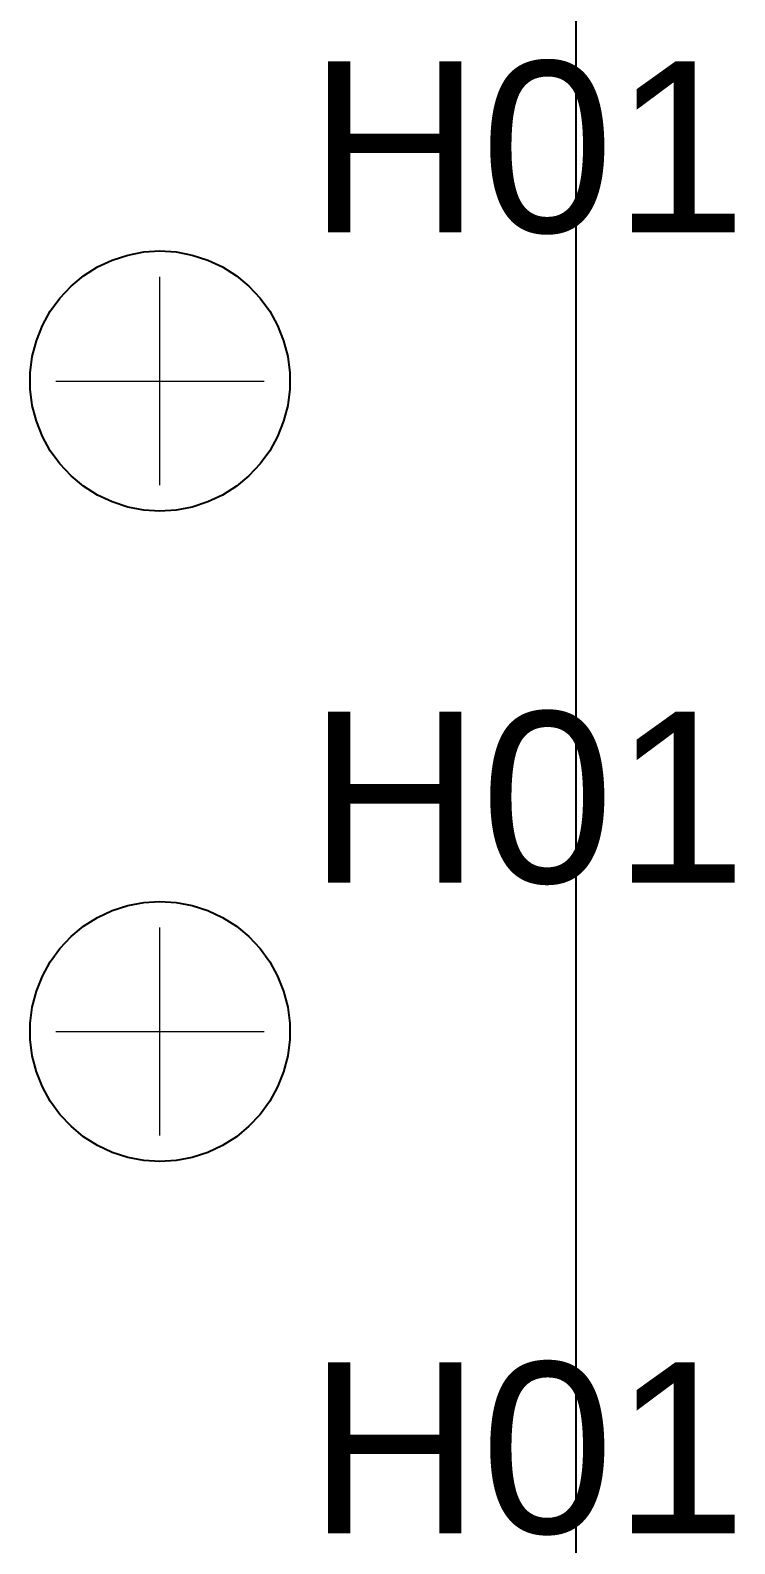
# Paper-space layout '01_三视图' of a CAD drawing. Header units: millimetres. Extents: x 8 to 451, y 8 to 289.
# Drawn here: x 58.15 to 67.64, y 169.11 to 189.47 of the extents above; entities that cross this region are included whole.
import ezdxf

# ---------------------------------------------------------------- set-up
doc = ezdxf.new("R2010")
doc.units = ezdxf.units.MM
doc.layers.add('ANNOTATIONS', color=7, linetype='CONTINUOUS', lineweight=18)
doc.layers.add('VISIBLE', color=7, linetype='CONTINUOUS', lineweight=25)
doc.styles.add('CJK', font='Arial Unicode.ttf')

psp = doc.layouts.new('01_三视图')

# ---------------------------------------------------------------- linework, layer by layer
at = {"layer": 'ANNOTATIONS'}
for p, q in [((59.9, 183.35), (59.9, 186.15)), ((58.5, 184.75), (61.3, 184.75)), ((59.9, 174.6), (59.9, 177.4)), ((58.5, 176), (61.3, 176))]:
    psp.add_line(p, q, dxfattribs=at)
at = {"layer": 'VISIBLE'}
for points in [[(65.5, 139.25), (65.5, 240.75)], [(59.9, 183), (59.681, 183.014), (59.465, 183.055), (59.256, 183.123), (59.057, 183.216), (58.871, 183.334), (58.702, 183.474), (58.552, 183.635), (58.422, 183.812), (58.317, 184.005), (58.236, 184.209), (58.181, 184.422), (58.153, 184.64), (58.153, 184.86), (58.181, 185.078), (58.236, 185.291), (58.317, 185.495), (58.422, 185.688), (58.552, 185.865), (58.702, 186.026), (58.871, 186.166), (59.057, 186.284), (59.256, 186.377), (59.465, 186.445), (59.681, 186.486), (59.9, 186.5), (60.119, 186.486), (60.335, 186.445), (60.544, 186.377), (60.743, 186.284), (60.929, 186.166), (61.098, 186.026), (61.248, 185.865), (61.378, 185.688), (61.483, 185.495), (61.564, 185.291), (61.619, 185.078), (61.647, 184.86), (61.647, 184.64), (61.619, 184.422), (61.564, 184.209), (61.483, 184.005), (61.378, 183.812), (61.248, 183.635), (61.098, 183.474), (60.929, 183.334), (60.743, 183.216), (60.544, 183.123), (60.335, 183.055), (60.119, 183.014), (59.9, 183)], [(59.9, 174.25), (59.681, 174.264), (59.465, 174.305), (59.256, 174.373), (59.057, 174.466), (58.871, 174.584), (58.702, 174.724), (58.552, 174.885), (58.422, 175.062), (58.317, 175.255), (58.236, 175.459), (58.181, 175.672), (58.153, 175.89), (58.153, 176.11), (58.181, 176.328), (58.236, 176.541), (58.317, 176.745), (58.422, 176.938), (58.552, 177.115), (58.702, 177.276), (58.871, 177.416), (59.057, 177.534), (59.256, 177.627), (59.465, 177.695), (59.681, 177.736), (59.9, 177.75), (60.119, 177.736), (60.335, 177.695), (60.544, 177.627), (60.743, 177.534), (60.929, 177.416), (61.098, 177.276), (61.248, 177.115), (61.378, 176.938), (61.483, 176.745), (61.564, 176.541), (61.619, 176.328), (61.647, 176.11), (61.647, 175.89), (61.619, 175.672), (61.564, 175.459), (61.483, 175.255), (61.378, 175.062), (61.248, 174.885), (61.098, 174.724), (60.929, 174.584), (60.743, 174.466), (60.544, 174.373), (60.335, 174.305), (60.119, 174.264), (59.9, 174.25)]]:
    psp.add_lwpolyline(points, dxfattribs=at)

# ---------------------------------------------------------------- texts
at = {"layer": 'ANNOTATIONS', "style": 'CJK'}
for p in [(61.9, 186.75), (61.9, 178), (61.9, 169.25)]:
    psp.add_text('H01', height=2.3, dxfattribs=at).set_placement(p)

doc.saveas('drawing.dxf')
